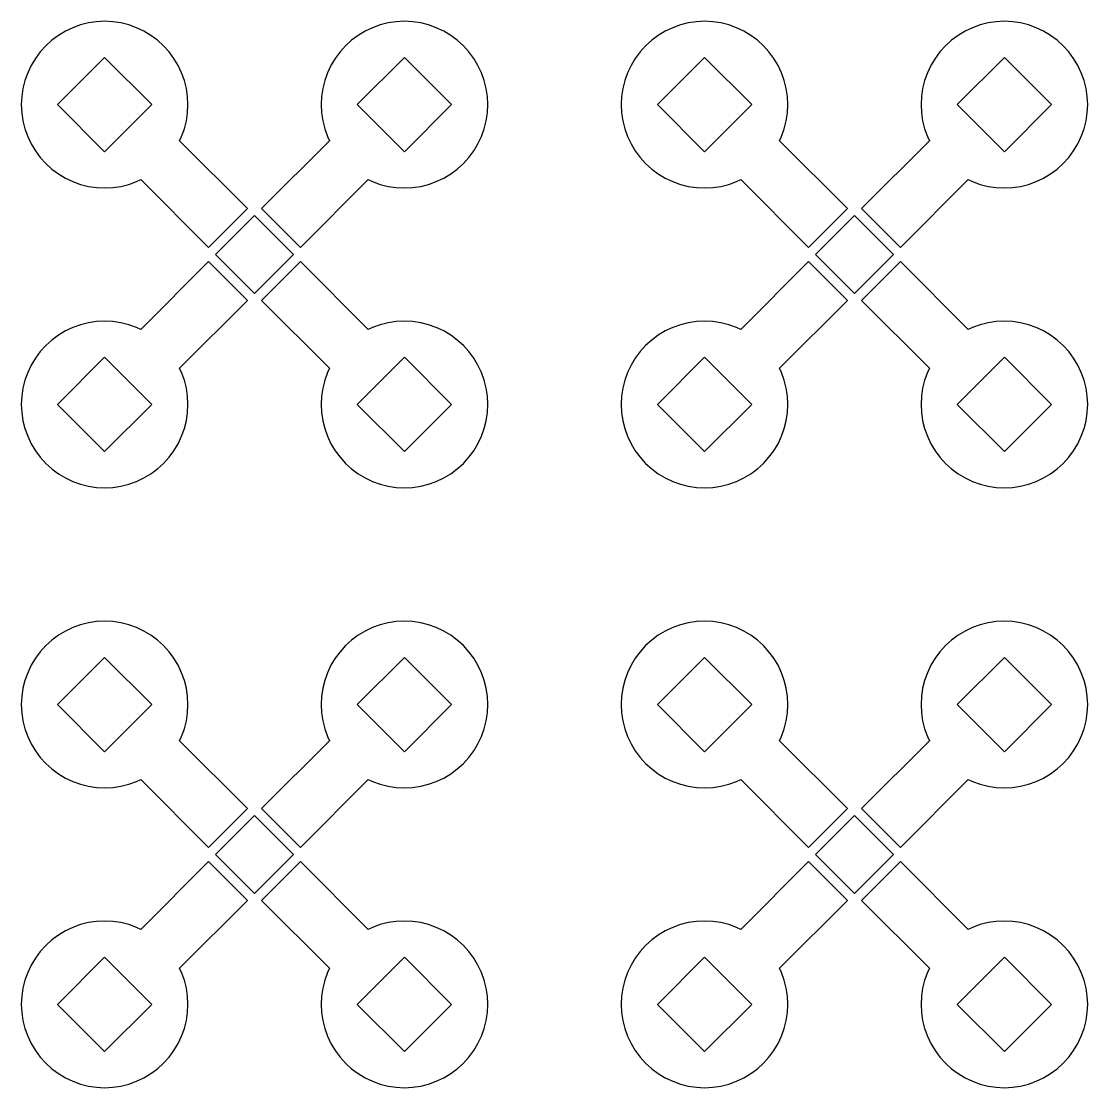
# Model space of a CAD drawing. Extents: x -73 to 181, y -8 to 80.
# Drawn here: x 2 to 34, y 38 to 70 of the extents above; entities that cross this region are included whole.
import ezdxf

# ---------------------------------------------------------------- set-up
doc = ezdxf.new("R2010")
doc.units = 0

msp = doc.modelspace()

# ---------------------------------------------------------------- linework, layer by layer
for p, q in [((3.5461, 69.8069), (3.32431, 69.702)), ((3.7771, 69.8895), (3.5461, 69.8069)), ((4.01509, 69.9491), (3.7771, 69.8895)), ((4.25777, 69.9851), (4.01509, 69.9491)), ((4.50281, 69.9972), (4.25777, 69.9851)), ((4.74786, 69.9851), (4.50281, 69.9972)), ((4.99052, 69.9491), (4.74786, 69.9851)), ((5.22852, 69.8895), (4.99052, 69.9491)), ((5.45952, 69.8069), (5.22852, 69.8895)), ((5.6813, 69.702), (5.45952, 69.8069)), ((12.5405, 69.8069), (12.3187, 69.702)), ((12.7715, 69.8895), (12.5405, 69.8069)), ((13.0095, 69.9491), (12.7715, 69.8895)), ((13.2521, 69.9851), (13.0095, 69.9491)), ((13.4972, 69.9972), (13.2521, 69.9851)), ((13.7422, 69.9851), (13.4972, 69.9972)), ((13.9849, 69.9491), (13.7422, 69.9851)), ((14.2229, 69.8895), (13.9849, 69.9491)), ((14.4539, 69.8069), (14.2229, 69.8895)), ((14.6757, 69.702), (14.4539, 69.8069)), ((21.5461, 69.8069), (21.3243, 69.702)), ((21.7771, 69.8895), (21.5461, 69.8069)), ((22.0151, 69.9491), (21.7771, 69.8895)), ((22.2578, 69.9851), (22.0151, 69.9491)), ((22.5028, 69.9972), (22.2578, 69.9851)), ((22.7479, 69.9851), (22.5028, 69.9972)), ((22.9905, 69.9491), (22.7479, 69.9851)), ((23.2285, 69.8895), (22.9905, 69.9491)), ((23.4595, 69.8069), (23.2285, 69.8895)), ((23.6813, 69.702), (23.4595, 69.8069)), ((30.5405, 69.8069), (30.3187, 69.702)), ((30.7715, 69.8895), (30.5405, 69.8069)), ((31.0095, 69.9491), (30.7715, 69.8895)), ((31.2521, 69.9851), (31.0095, 69.9491)), ((31.4972, 69.9972), (31.2521, 69.9851)), ((31.7422, 69.9851), (31.4972, 69.9972)), ((31.9849, 69.9491), (31.7422, 69.9851)), ((32.2229, 69.8895), (31.9849, 69.9491)), ((32.4539, 69.8069), (32.2229, 69.8895)), ((32.6757, 69.702), (32.4539, 69.8069)), ((2.91682, 69.4297), (2.73505, 69.265)), ((3.11389, 69.5759), (2.91682, 69.4297)), ((3.32431, 69.702), (3.11389, 69.5759)), ((5.89172, 69.5759), (5.6813, 69.702)), ((6.08879, 69.4297), (5.89172, 69.5759)), ((6.27058, 69.265), (6.08879, 69.4297)), ((11.9112, 69.4297), (11.7294, 69.265)), ((12.1083, 69.5759), (11.9112, 69.4297)), ((12.3187, 69.702), (12.1083, 69.5759)), ((14.8861, 69.5759), (14.6757, 69.702)), ((15.0832, 69.4297), (14.8861, 69.5759)), ((15.265, 69.265), (15.0832, 69.4297)), ((20.9168, 69.4297), (20.735, 69.265)), ((21.1139, 69.5759), (20.9168, 69.4297)), ((21.3243, 69.702), (21.1139, 69.5759)), ((23.8917, 69.5759), (23.6813, 69.702)), ((24.0888, 69.4297), (23.8917, 69.5759)), ((24.2706, 69.265), (24.0888, 69.4297)), ((29.9112, 69.4297), (29.7294, 69.265)), ((30.1083, 69.5759), (29.9112, 69.4297)), ((30.3187, 69.702), (30.1083, 69.5759)), ((32.8861, 69.5759), (32.6757, 69.702)), ((33.0832, 69.4297), (32.8861, 69.5759)), ((33.265, 69.265), (33.0832, 69.4297)), ((2.73505, 69.265), (2.57028, 69.0832)), ((6.43535, 69.0832), (6.27058, 69.265)), ((11.7294, 69.265), (11.5647, 69.0832)), ((15.4297, 69.0832), (15.265, 69.265)), ((20.735, 69.265), (20.5703, 69.0832)), ((24.4353, 69.0832), (24.2706, 69.265)), ((29.7294, 69.265), (29.5647, 69.0832)), ((33.4297, 69.0832), (33.265, 69.265)), ((2.42415, 68.8861), (2.298, 68.6757)), ((2.57028, 69.0832), (2.42415, 68.8861)), ((3.08859, 67.4972), (4.50281, 68.9114)), ((4.50281, 68.9114), (5.91702, 67.4972)), ((6.58148, 68.8861), (6.43535, 69.0832)), ((6.70761, 68.6757), (6.58148, 68.8861)), ((11.4185, 68.8861), (11.2924, 68.6757)), ((11.5647, 69.0832), (11.4185, 68.8861)), ((12.083, 67.4972), (13.4972, 68.9114)), ((13.4972, 68.9114), (14.9114, 67.4972)), ((15.5759, 68.8861), (15.4297, 69.0832)), ((15.702, 68.6757), (15.5759, 68.8861)), ((20.4241, 68.8861), (20.298, 68.6757)), ((20.5703, 69.0832), (20.4241, 68.8861)), ((21.0886, 67.4972), (22.5028, 68.9114)), ((22.5028, 68.9114), (23.917, 67.4972)), ((24.5815, 68.8861), (24.4353, 69.0832)), ((24.7076, 68.6757), (24.5815, 68.8861)), ((29.4185, 68.8861), (29.2924, 68.6757)), ((29.5647, 69.0832), (29.4185, 68.8861)), ((30.083, 67.4972), (31.4972, 68.9114)), ((31.4972, 68.9114), (32.9114, 67.4972)), ((33.5759, 68.8861), (33.4297, 69.0832)), ((33.702, 68.6757), (33.5759, 68.8861)), ((2.298, 68.6757), (2.19313, 68.4539)), ((6.8125, 68.4539), (6.70761, 68.6757)), ((11.2924, 68.6757), (11.1875, 68.4539)), ((15.8069, 68.4539), (15.702, 68.6757)), ((20.298, 68.6757), (20.1931, 68.4539)), ((24.8125, 68.4539), (24.7076, 68.6757)), ((29.2924, 68.6757), (29.1875, 68.4539)), ((33.8069, 68.4539), (33.702, 68.6757)), ((2.11047, 68.2229), (2.05086, 67.9849)), ((2.19313, 68.4539), (2.11047, 68.2229)), ((6.89516, 68.2229), (6.8125, 68.4539)), ((6.95476, 67.9849), (6.89516, 68.2229)), ((11.1048, 68.2229), (11.0452, 67.9849)), ((11.1875, 68.4539), (11.1048, 68.2229)), ((15.8895, 68.2229), (15.8069, 68.4539)), ((15.9491, 67.9849), (15.8895, 68.2229)), ((20.1105, 68.2229), (20.0509, 67.9849)), ((20.1931, 68.4539), (20.1105, 68.2229)), ((24.8952, 68.2229), (24.8125, 68.4539)), ((24.9548, 67.9849), (24.8952, 68.2229)), ((29.1048, 68.2229), (29.0452, 67.9849)), ((29.1875, 68.4539), (29.1048, 68.2229)), ((33.8895, 68.2229), (33.8069, 68.4539)), ((33.9491, 67.9849), (33.8895, 68.2229)), ((2.05086, 67.9849), (2.01486, 67.7422)), ((6.99078, 67.7422), (6.95476, 67.9849)), ((11.0452, 67.9849), (11.0092, 67.7422)), ((15.9851, 67.7422), (15.9491, 67.9849)), ((20.0509, 67.9849), (20.0149, 67.7422)), ((24.9908, 67.7422), (24.9548, 67.9849)), ((29.0452, 67.9849), (29.0092, 67.7422)), ((33.9851, 67.7422), (33.9491, 67.9849)), ((2.01486, 67.7422), (2.00282, 67.4972)), ((7.00281, 67.4972), (6.99078, 67.7422)), ((11.0092, 67.7422), (10.9972, 67.4972)), ((15.9972, 67.4972), (15.9851, 67.7422)), ((20.0149, 67.7422), (20.0028, 67.4972)), ((25.0028, 67.4972), (24.9908, 67.7422)), ((29.0092, 67.7422), (28.9972, 67.4972)), ((33.9972, 67.4972), (33.9851, 67.7422)), ((2.00282, 67.4972), (2.01486, 67.2521)), ((2.01486, 67.2521), (2.05086, 67.0095)), ((4.50281, 66.083), (3.08859, 67.4972)), ((5.91702, 67.4972), (4.50281, 66.083)), ((6.95477, 67.0094), (6.99077, 67.2521)), ((6.99077, 67.2521), (7.00281, 67.4972)), ((10.9972, 67.4972), (11.0092, 67.2521)), ((11.0092, 67.2521), (11.0452, 67.0094)), ((13.4972, 66.083), (12.083, 67.4972)), ((14.9114, 67.4972), (13.4972, 66.083)), ((15.9491, 67.0095), (15.9851, 67.2521)), ((15.9851, 67.2521), (15.9972, 67.4972)), ((20.0028, 67.4972), (20.0149, 67.2521)), ((20.0149, 67.2521), (20.0509, 67.0095)), ((22.5028, 66.083), (21.0886, 67.4972)), ((23.917, 67.4972), (22.5028, 66.083)), ((24.9548, 67.0094), (24.9908, 67.2521)), ((24.9908, 67.2521), (25.0028, 67.4972)), ((28.9972, 67.4972), (29.0092, 67.2521)), ((29.0092, 67.2521), (29.0452, 67.0094)), ((31.4972, 66.083), (30.083, 67.4972)), ((32.9114, 67.4972), (31.4972, 66.083)), ((33.9491, 67.0095), (33.9851, 67.2521)), ((33.9851, 67.2521), (33.9972, 67.4972)), ((2.05086, 67.0095), (2.11047, 66.7715)), ((6.89516, 66.7715), (6.95477, 67.0094)), ((11.0452, 67.0094), (11.1048, 66.7715)), ((15.8895, 66.7715), (15.9491, 67.0095)), ((20.0509, 67.0095), (20.1105, 66.7715)), ((24.8952, 66.7715), (24.9548, 67.0094)), ((29.0452, 67.0094), (29.1048, 66.7715)), ((33.8895, 66.7715), (33.9491, 67.0095)), ((2.11047, 66.7715), (2.19313, 66.5405)), ((6.8125, 66.5405), (6.89516, 66.7715)), ((11.1048, 66.7715), (11.1875, 66.5405)), ((15.8069, 66.5405), (15.8895, 66.7715)), ((20.1105, 66.7715), (20.1931, 66.5405)), ((24.8125, 66.5405), (24.8952, 66.7715)), ((29.1048, 66.7715), (29.1875, 66.5405)), ((33.8069, 66.5405), (33.8895, 66.7715)), ((2.19313, 66.5405), (2.298, 66.3187)), ((2.298, 66.3187), (2.42415, 66.1083)), ((6.7527, 66.414), (6.8125, 66.5405)), ((8.78787, 64.3788), (6.7527, 66.414)), ((11.2473, 66.414), (9.21213, 64.3788)), ((11.1875, 66.5405), (11.2473, 66.414)), ((15.5759, 66.1083), (15.702, 66.3187)), ((15.702, 66.3187), (15.8069, 66.5405)), ((20.1931, 66.5405), (20.298, 66.3187)), ((20.298, 66.3187), (20.4241, 66.1083)), ((24.7527, 66.414), (24.8125, 66.5405)), ((26.7879, 64.3788), (24.7527, 66.414)), ((29.2473, 66.414), (27.2121, 64.3788)), ((29.1875, 66.5405), (29.2473, 66.414)), ((33.5759, 66.1083), (33.702, 66.3187)), ((33.702, 66.3187), (33.8069, 66.5405)), ((2.42415, 66.1083), (2.57028, 65.9112)), ((2.57028, 65.9112), (2.73505, 65.7294)), ((15.265, 65.7294), (15.4297, 65.9112)), ((15.4297, 65.9112), (15.5759, 66.1083)), ((20.4241, 66.1083), (20.5703, 65.9112)), ((20.5703, 65.9112), (20.735, 65.7294)), ((33.265, 65.7294), (33.4297, 65.9112)), ((33.4297, 65.9112), (33.5759, 66.1083)), ((2.73505, 65.7294), (2.91684, 65.5647)), ((15.0832, 65.5647), (15.265, 65.7294)), ((20.735, 65.7294), (20.9168, 65.5647)), ((33.0832, 65.5647), (33.265, 65.7294)), ((2.91684, 65.5647), (3.11389, 65.4185)), ((3.11389, 65.4185), (3.32433, 65.2924)), ((3.32433, 65.2924), (3.54611, 65.1875)), ((14.4539, 65.1875), (14.6757, 65.2924)), ((14.6757, 65.2924), (14.8861, 65.4185)), ((14.8861, 65.4185), (15.0832, 65.5647)), ((20.9168, 65.5647), (21.1139, 65.4185)), ((21.1139, 65.4185), (21.3243, 65.2924)), ((21.3243, 65.2924), (21.5461, 65.1875)), ((32.4539, 65.1875), (32.6757, 65.2924)), ((32.6757, 65.2924), (32.8861, 65.4185)), ((32.8861, 65.4185), (33.0832, 65.5647)), ((3.54611, 65.1875), (3.77711, 65.1048)), ((3.77711, 65.1048), (4.01509, 65.0452)), ((4.01509, 65.0452), (4.25778, 65.0092)), ((4.25778, 65.0092), (4.50282, 64.9972)), ((4.50282, 64.9972), (4.74788, 65.0092)), ((4.74788, 65.0092), (4.99055, 65.0452)), ((4.99055, 65.0452), (5.22853, 65.1048)), ((5.22853, 65.1048), (5.45953, 65.1875)), ((5.45953, 65.1875), (5.58598, 65.2473)), ((5.58598, 65.2473), (7.62115, 63.2121)), ((10.3788, 63.2121), (12.414, 65.2473)), ((12.414, 65.2473), (12.5405, 65.1875)), ((12.5405, 65.1875), (12.7715, 65.1048)), ((12.7715, 65.1048), (13.0094, 65.0452)), ((13.0094, 65.0452), (13.2521, 65.0092)), ((13.2521, 65.0092), (13.4972, 64.9972)), ((13.4972, 64.9972), (13.7422, 65.0092)), ((13.7422, 65.0092), (13.9849, 65.0452)), ((13.9849, 65.0452), (14.2229, 65.1048)), ((14.2229, 65.1048), (14.4539, 65.1875)), ((21.5461, 65.1875), (21.7771, 65.1048)), ((21.7771, 65.1048), (22.0151, 65.0452)), ((22.0151, 65.0452), (22.2578, 65.0092)), ((22.2578, 65.0092), (22.5028, 64.9972)), ((22.5028, 64.9972), (22.7479, 65.0092)), ((22.7479, 65.0092), (22.9906, 65.0452)), ((22.9906, 65.0452), (23.2285, 65.1048)), ((23.2285, 65.1048), (23.4595, 65.1875)), ((23.4595, 65.1875), (23.586, 65.2473)), ((23.586, 65.2473), (25.6212, 63.2121)), ((28.3788, 63.2121), (30.414, 65.2473)), ((30.414, 65.2473), (30.5405, 65.1875)), ((30.5405, 65.1875), (30.7715, 65.1048)), ((30.7715, 65.1048), (31.0094, 65.0452)), ((31.0094, 65.0452), (31.2521, 65.0092)), ((31.2521, 65.0092), (31.4972, 64.9972)), ((31.4972, 64.9972), (31.7422, 65.0092)), ((31.7422, 65.0092), (31.9849, 65.0452)), ((31.9849, 65.0452), (32.2229, 65.1048)), ((32.2229, 65.1048), (32.4539, 65.1875)), ((7.62115, 63.2121), (8.78787, 64.3788)), ((9.21213, 64.3788), (10.3788, 63.2121)), ((25.6212, 63.2121), (26.7879, 64.3788)), ((27.2121, 64.3788), (28.3788, 63.2121)), ((9, 64.1667), (7.83328, 63)), ((10.1667, 63), (9, 64.1667)), ((27, 64.1667), (25.8333, 63)), ((28.1667, 63), (27, 64.1667)), ((7.62115, 62.7879), (5.58598, 60.7527)), ((8.78787, 61.6212), (7.62115, 62.7879)), ((7.83328, 63), (9, 61.8333)), ((9, 61.8333), (10.1667, 63)), ((10.3788, 62.7879), (9.21213, 61.6212)), ((12.414, 60.7527), (10.3788, 62.7879)), ((25.6212, 62.7879), (23.586, 60.7527)), ((26.7879, 61.6212), (25.6212, 62.7879)), ((25.8333, 63), (27, 61.8333)), ((27, 61.8333), (28.1667, 63)), ((28.3788, 62.7879), (27.2121, 61.6212)), ((30.414, 60.7527), (28.3788, 62.7879)), ((6.7527, 59.586), (8.78787, 61.6212)), ((9.21213, 61.6212), (11.2473, 59.586)), ((24.7527, 59.586), (26.7879, 61.6212)), ((27.2121, 61.6212), (29.2473, 59.586)), ((3.54611, 60.8125), (3.32433, 60.7076)), ((3.77711, 60.8952), (3.54611, 60.8125)), ((4.01509, 60.9548), (3.77711, 60.8952)), ((4.25778, 60.9908), (4.01509, 60.9548)), ((4.50282, 61.0028), (4.25778, 60.9908)), ((4.74788, 60.9908), (4.50282, 61.0028)), ((4.99055, 60.9548), (4.74788, 60.9908)), ((5.22853, 60.8952), (4.99055, 60.9548)), ((5.45953, 60.8125), (5.22853, 60.8952)), ((5.58598, 60.7527), (5.45953, 60.8125)), ((12.5405, 60.8125), (12.414, 60.7527)), ((12.7715, 60.8952), (12.5405, 60.8125)), ((13.0094, 60.9548), (12.7715, 60.8952)), ((13.2521, 60.9908), (13.0094, 60.9548)), ((13.4972, 61.0028), (13.2521, 60.9908)), ((13.7422, 60.9908), (13.4972, 61.0028)), ((13.9849, 60.9548), (13.7422, 60.9908)), ((14.2229, 60.8952), (13.9849, 60.9548)), ((14.4539, 60.8125), (14.2229, 60.8952)), ((14.6757, 60.7076), (14.4539, 60.8125)), ((21.5461, 60.8125), (21.3243, 60.7076)), ((21.7771, 60.8952), (21.5461, 60.8125)), ((22.0151, 60.9548), (21.7771, 60.8952)), ((22.2578, 60.9908), (22.0151, 60.9548)), ((22.5028, 61.0028), (22.2578, 60.9908)), ((22.7479, 60.9908), (22.5028, 61.0028)), ((22.9906, 60.9548), (22.7479, 60.9908)), ((23.2285, 60.8952), (22.9906, 60.9548)), ((23.4595, 60.8125), (23.2285, 60.8952)), ((23.586, 60.7527), (23.4595, 60.8125)), ((30.5405, 60.8125), (30.414, 60.7527)), ((30.7715, 60.8952), (30.5405, 60.8125)), ((31.0094, 60.9548), (30.7715, 60.8952)), ((31.2521, 60.9908), (31.0094, 60.9548)), ((31.4972, 61.0028), (31.2521, 60.9908)), ((31.7422, 60.9908), (31.4972, 61.0028)), ((31.9849, 60.9548), (31.7422, 60.9908)), ((32.2229, 60.8952), (31.9849, 60.9548)), ((32.4539, 60.8125), (32.2229, 60.8952)), ((32.6757, 60.7076), (32.4539, 60.8125)), ((3.11389, 60.5815), (2.91684, 60.4353)), ((3.32433, 60.7076), (3.11389, 60.5815)), ((14.8861, 60.5815), (14.6757, 60.7076)), ((15.0832, 60.4353), (14.8861, 60.5815)), ((21.1139, 60.5815), (20.9168, 60.4353)), ((21.3243, 60.7076), (21.1139, 60.5815)), ((32.8861, 60.5815), (32.6757, 60.7076)), ((33.0832, 60.4353), (32.8861, 60.5815)), ((2.73505, 60.2706), (2.57028, 60.0888)), ((2.91684, 60.4353), (2.73505, 60.2706)), ((15.265, 60.2706), (15.0832, 60.4353)), ((15.4297, 60.0888), (15.265, 60.2706)), ((20.735, 60.2706), (20.5703, 60.0888)), ((20.9168, 60.4353), (20.735, 60.2706)), ((33.265, 60.2706), (33.0832, 60.4353)), ((33.4297, 60.0888), (33.265, 60.2706)), ((2.42415, 59.8917), (2.298, 59.6813)), ((2.57028, 60.0888), (2.42415, 59.8917)), ((3.08859, 58.5028), (4.50281, 59.917)), ((4.50281, 59.917), (5.91702, 58.5028)), ((12.083, 58.5028), (13.4972, 59.917)), ((13.4972, 59.917), (14.9114, 58.5028)), ((15.5759, 59.8917), (15.4297, 60.0888)), ((15.702, 59.6813), (15.5759, 59.8917)), ((20.4241, 59.8917), (20.298, 59.6813)), ((20.5703, 60.0888), (20.4241, 59.8917)), ((21.0886, 58.5028), (22.5028, 59.917)), ((22.5028, 59.917), (23.917, 58.5028)), ((30.083, 58.5028), (31.4972, 59.917)), ((31.4972, 59.917), (32.9114, 58.5028)), ((33.5759, 59.8917), (33.4297, 60.0888)), ((33.702, 59.6813), (33.5759, 59.8917)), ((2.298, 59.6813), (2.19313, 59.4595)), ((6.8125, 59.4595), (6.7527, 59.586)), ((11.2473, 59.586), (11.1875, 59.4595)), ((15.8069, 59.4595), (15.702, 59.6813)), ((20.298, 59.6813), (20.1931, 59.4595)), ((24.8125, 59.4595), (24.7527, 59.586)), ((29.2473, 59.586), (29.1875, 59.4595)), ((33.8069, 59.4595), (33.702, 59.6813)), ((2.11047, 59.2285), (2.05086, 58.9905)), ((2.19313, 59.4595), (2.11047, 59.2285)), ((6.89516, 59.2285), (6.8125, 59.4595)), ((6.95477, 58.9906), (6.89516, 59.2285)), ((11.1048, 59.2285), (11.0452, 58.9906)), ((11.1875, 59.4595), (11.1048, 59.2285)), ((15.8895, 59.2285), (15.8069, 59.4595)), ((15.9491, 58.9905), (15.8895, 59.2285)), ((20.1105, 59.2285), (20.0509, 58.9905)), ((20.1931, 59.4595), (20.1105, 59.2285)), ((24.8952, 59.2285), (24.8125, 59.4595)), ((24.9548, 58.9906), (24.8952, 59.2285)), ((29.1048, 59.2285), (29.0452, 58.9906)), ((29.1875, 59.4595), (29.1048, 59.2285)), ((33.8895, 59.2285), (33.8069, 59.4595)), ((33.9491, 58.9905), (33.8895, 59.2285)), ((2.05086, 58.9905), (2.01486, 58.7479)), ((6.99077, 58.7479), (6.95477, 58.9906)), ((11.0452, 58.9906), (11.0092, 58.7479)), ((15.9851, 58.7479), (15.9491, 58.9905)), ((20.0509, 58.9905), (20.0149, 58.7479)), ((24.9908, 58.7479), (24.9548, 58.9906)), ((29.0452, 58.9906), (29.0092, 58.7479)), ((33.9851, 58.7479), (33.9491, 58.9905)), ((2.01486, 58.7479), (2.00282, 58.5028)), ((7.00281, 58.5028), (6.99077, 58.7479)), ((11.0092, 58.7479), (10.9972, 58.5028)), ((15.9972, 58.5028), (15.9851, 58.7479)), ((20.0149, 58.7479), (20.0028, 58.5028)), ((25.0028, 58.5028), (24.9908, 58.7479)), ((29.0092, 58.7479), (28.9972, 58.5028)), ((33.9972, 58.5028), (33.9851, 58.7479)), ((2.00282, 58.5028), (2.01486, 58.2578)), ((2.01486, 58.2578), (2.05086, 58.0151)), ((4.50281, 57.0886), (3.08859, 58.5028)), ((5.91702, 58.5028), (4.50281, 57.0886)), ((6.95476, 58.0151), (6.99078, 58.2578)), ((6.99078, 58.2578), (7.00281, 58.5028)), ((10.9972, 58.5028), (11.0092, 58.2578)), ((11.0092, 58.2578), (11.0452, 58.0151)), ((13.4972, 57.0886), (12.083, 58.5028)), ((14.9114, 58.5028), (13.4972, 57.0886)), ((15.9491, 58.0151), (15.9851, 58.2578)), ((15.9851, 58.2578), (15.9972, 58.5028)), ((20.0028, 58.5028), (20.0149, 58.2578)), ((20.0149, 58.2578), (20.0509, 58.0151)), ((22.5028, 57.0886), (21.0886, 58.5028)), ((23.917, 58.5028), (22.5028, 57.0886)), ((24.9548, 58.0151), (24.9908, 58.2578)), ((24.9908, 58.2578), (25.0028, 58.5028)), ((28.9972, 58.5028), (29.0092, 58.2578)), ((29.0092, 58.2578), (29.0452, 58.0151)), ((31.4972, 57.0886), (30.083, 58.5028)), ((32.9114, 58.5028), (31.4972, 57.0886)), ((33.9491, 58.0151), (33.9851, 58.2578)), ((33.9851, 58.2578), (33.9972, 58.5028)), ((2.05086, 58.0151), (2.11047, 57.7771)), ((6.89516, 57.7771), (6.95476, 58.0151)), ((11.0452, 58.0151), (11.1048, 57.7771)), ((15.8895, 57.7771), (15.9491, 58.0151)), ((20.0509, 58.0151), (20.1105, 57.7771)), ((24.8952, 57.7771), (24.9548, 58.0151)), ((29.0452, 58.0151), (29.1048, 57.7771)), ((33.8895, 57.7771), (33.9491, 58.0151)), ((2.11047, 57.7771), (2.19313, 57.5461)), ((6.8125, 57.5461), (6.89516, 57.7771)), ((11.1048, 57.7771), (11.1875, 57.5461)), ((15.8069, 57.5461), (15.8895, 57.7771)), ((20.1105, 57.7771), (20.1931, 57.5461)), ((24.8125, 57.5461), (24.8952, 57.7771)), ((29.1048, 57.7771), (29.1875, 57.5461)), ((33.8069, 57.5461), (33.8895, 57.7771)), ((2.19313, 57.5461), (2.298, 57.3243)), ((2.298, 57.3243), (2.42415, 57.1139)), ((6.58148, 57.1139), (6.70761, 57.3243)), ((6.70761, 57.3243), (6.8125, 57.5461)), ((11.1875, 57.5461), (11.2924, 57.3243)), ((11.2924, 57.3243), (11.4185, 57.1139)), ((15.5759, 57.1139), (15.702, 57.3243)), ((15.702, 57.3243), (15.8069, 57.5461)), ((20.1931, 57.5461), (20.298, 57.3243)), ((20.298, 57.3243), (20.4241, 57.1139)), ((24.5815, 57.1139), (24.7076, 57.3243)), ((24.7076, 57.3243), (24.8125, 57.5461)), ((29.1875, 57.5461), (29.2924, 57.3243)), ((29.2924, 57.3243), (29.4185, 57.1139)), ((33.5759, 57.1139), (33.702, 57.3243)), ((33.702, 57.3243), (33.8069, 57.5461)), ((2.42415, 57.1139), (2.57028, 56.9168)), ((6.43535, 56.9168), (6.58148, 57.1139)), ((11.4185, 57.1139), (11.5647, 56.9168)), ((15.4297, 56.9168), (15.5759, 57.1139)), ((20.4241, 57.1139), (20.5703, 56.9168)), ((24.4353, 56.9168), (24.5815, 57.1139)), ((29.4185, 57.1139), (29.5647, 56.9168)), ((33.4297, 56.9168), (33.5759, 57.1139)), ((2.57028, 56.9168), (2.73505, 56.735)), ((2.73505, 56.735), (2.91682, 56.5703)), ((6.08879, 56.5703), (6.27058, 56.735)), ((6.27058, 56.735), (6.43535, 56.9168)), ((11.5647, 56.9168), (11.7294, 56.735)), ((11.7294, 56.735), (11.9112, 56.5703)), ((15.0832, 56.5703), (15.265, 56.735)), ((15.265, 56.735), (15.4297, 56.9168)), ((20.5703, 56.9168), (20.735, 56.735)), ((20.735, 56.735), (20.9168, 56.5703)), ((24.0888, 56.5703), (24.2706, 56.735)), ((24.2706, 56.735), (24.4353, 56.9168)), ((29.5647, 56.9168), (29.7294, 56.735)), ((29.7294, 56.735), (29.9112, 56.5703)), ((33.0832, 56.5703), (33.265, 56.735)), ((33.265, 56.735), (33.4297, 56.9168)), ((2.91682, 56.5703), (3.11389, 56.4241)), ((3.11389, 56.4241), (3.32431, 56.298)), ((5.6813, 56.298), (5.89172, 56.4241)), ((5.89172, 56.4241), (6.08879, 56.5703)), ((11.9112, 56.5703), (12.1083, 56.4241)), ((12.1083, 56.4241), (12.3187, 56.298)), ((14.6757, 56.298), (14.8861, 56.4241)), ((14.8861, 56.4241), (15.0832, 56.5703)), ((20.9168, 56.5703), (21.1139, 56.4241)), ((21.1139, 56.4241), (21.3243, 56.298)), ((23.6813, 56.298), (23.8917, 56.4241)), ((23.8917, 56.4241), (24.0888, 56.5703)), ((29.9112, 56.5703), (30.1083, 56.4241)), ((30.1083, 56.4241), (30.3187, 56.298)), ((32.6757, 56.298), (32.8861, 56.4241)), ((32.8861, 56.4241), (33.0832, 56.5703)), ((3.32431, 56.298), (3.5461, 56.1931)), ((3.5461, 56.1931), (3.7771, 56.1105)), ((3.7771, 56.1105), (4.01509, 56.0509)), ((4.01509, 56.0509), (4.25777, 56.0149)), ((4.25777, 56.0149), (4.50281, 56.0028)), ((4.50281, 56.0028), (4.74786, 56.0149)), ((4.74786, 56.0149), (4.99052, 56.0509)), ((4.99052, 56.0509), (5.22852, 56.1105)), ((5.22852, 56.1105), (5.45952, 56.1931)), ((5.45952, 56.1931), (5.6813, 56.298)), ((12.3187, 56.298), (12.5405, 56.1931)), ((12.5405, 56.1931), (12.7715, 56.1105)), ((12.7715, 56.1105), (13.0095, 56.0509)), ((13.0095, 56.0509), (13.2521, 56.0149)), ((13.2521, 56.0149), (13.4972, 56.0028)), ((13.4972, 56.0028), (13.7422, 56.0149)), ((13.7422, 56.0149), (13.9849, 56.0509)), ((13.9849, 56.0509), (14.2229, 56.1105)), ((14.2229, 56.1105), (14.4539, 56.1931)), ((14.4539, 56.1931), (14.6757, 56.298)), ((21.3243, 56.298), (21.5461, 56.1931)), ((21.5461, 56.1931), (21.7771, 56.1105)), ((21.7771, 56.1105), (22.0151, 56.0509)), ((22.0151, 56.0509), (22.2578, 56.0149)), ((22.2578, 56.0149), (22.5028, 56.0028)), ((22.5028, 56.0028), (22.7479, 56.0149)), ((22.7479, 56.0149), (22.9905, 56.0509)), ((22.9905, 56.0509), (23.2285, 56.1105)), ((23.2285, 56.1105), (23.4595, 56.1931)), ((23.4595, 56.1931), (23.6813, 56.298)), ((30.3187, 56.298), (30.5405, 56.1931)), ((30.5405, 56.1931), (30.7715, 56.1105)), ((30.7715, 56.1105), (31.0095, 56.0509)), ((31.0095, 56.0509), (31.2521, 56.0149)), ((31.2521, 56.0149), (31.4972, 56.0028)), ((31.4972, 56.0028), (31.7422, 56.0149)), ((31.7422, 56.0149), (31.9849, 56.0509)), ((31.9849, 56.0509), (32.2229, 56.1105)), ((32.2229, 56.1105), (32.4539, 56.1931)), ((32.4539, 56.1931), (32.6757, 56.298)), ((3.7771, 51.8895), (3.5461, 51.8069)), ((4.01509, 51.9491), (3.7771, 51.8895)), ((4.25777, 51.9851), (4.01509, 51.9491)), ((4.50281, 51.9972), (4.25777, 51.9851)), ((4.74786, 51.9851), (4.50281, 51.9972)), ((4.99052, 51.9491), (4.74786, 51.9851)), ((5.22852, 51.8895), (4.99052, 51.9491)), ((5.45952, 51.8069), (5.22852, 51.8895)), ((12.7715, 51.8895), (12.5405, 51.8069)), ((13.0095, 51.9491), (12.7715, 51.8895)), ((13.2521, 51.9851), (13.0095, 51.9491)), ((13.4972, 51.9972), (13.2521, 51.9851)), ((13.7422, 51.9851), (13.4972, 51.9972)), ((13.9849, 51.9491), (13.7422, 51.9851)), ((14.2229, 51.8895), (13.9849, 51.9491)), ((14.4539, 51.8069), (14.2229, 51.8895)), ((21.7771, 51.8895), (21.5461, 51.8069)), ((22.0151, 51.9491), (21.7771, 51.8895)), ((22.2578, 51.9851), (22.0151, 51.9491)), ((22.5028, 51.9972), (22.2578, 51.9851)), ((22.7479, 51.9851), (22.5028, 51.9972)), ((22.9905, 51.9491), (22.7479, 51.9851)), ((23.2285, 51.8895), (22.9905, 51.9491)), ((23.4595, 51.8069), (23.2285, 51.8895)), ((30.7715, 51.8895), (30.5405, 51.8069)), ((31.0095, 51.9491), (30.7715, 51.8895)), ((31.2521, 51.9851), (31.0095, 51.9491)), ((31.4972, 51.9972), (31.2521, 51.9851)), ((31.7422, 51.9851), (31.4972, 51.9972)), ((31.9849, 51.9491), (31.7422, 51.9851)), ((32.2229, 51.8895), (31.9849, 51.9491)), ((32.4539, 51.8069), (32.2229, 51.8895)), ((3.11389, 51.5759), (2.91682, 51.4297)), ((3.32431, 51.702), (3.11389, 51.5759)), ((3.5461, 51.8069), (3.32431, 51.702)), ((5.6813, 51.702), (5.45952, 51.8069)), ((5.89172, 51.5759), (5.6813, 51.702)), ((6.08879, 51.4297), (5.89172, 51.5759)), ((12.1083, 51.5759), (11.9112, 51.4297)), ((12.3187, 51.702), (12.1083, 51.5759)), ((12.5405, 51.8069), (12.3187, 51.702)), ((14.6757, 51.702), (14.4539, 51.8069)), ((14.8861, 51.5759), (14.6757, 51.702)), ((15.0832, 51.4297), (14.8861, 51.5759)), ((21.1139, 51.5759), (20.9168, 51.4297)), ((21.3243, 51.702), (21.1139, 51.5759)), ((21.5461, 51.8069), (21.3243, 51.702)), ((23.6813, 51.702), (23.4595, 51.8069)), ((23.8917, 51.5759), (23.6813, 51.702)), ((24.0888, 51.4297), (23.8917, 51.5759)), ((30.1083, 51.5759), (29.9112, 51.4297)), ((30.3187, 51.702), (30.1083, 51.5759)), ((30.5405, 51.8069), (30.3187, 51.702)), ((32.6757, 51.702), (32.4539, 51.8069)), ((32.8861, 51.5759), (32.6757, 51.702)), ((33.0832, 51.4297), (32.8861, 51.5759)), ((2.73505, 51.265), (2.57028, 51.0832)), ((2.91682, 51.4297), (2.73505, 51.265)), ((6.27058, 51.265), (6.08879, 51.4297)), ((6.43535, 51.0832), (6.27058, 51.265)), ((11.7294, 51.265), (11.5647, 51.0832)), ((11.9112, 51.4297), (11.7294, 51.265)), ((15.265, 51.265), (15.0832, 51.4297)), ((15.4297, 51.0832), (15.265, 51.265)), ((20.735, 51.265), (20.5703, 51.0832)), ((20.9168, 51.4297), (20.735, 51.265)), ((24.2706, 51.265), (24.0888, 51.4297)), ((24.4353, 51.0832), (24.2706, 51.265)), ((29.7294, 51.265), (29.5647, 51.0832)), ((29.9112, 51.4297), (29.7294, 51.265)), ((33.265, 51.265), (33.0832, 51.4297)), ((33.4297, 51.0832), (33.265, 51.265)), ((2.42415, 50.8861), (2.298, 50.6757)), ((2.57028, 51.0832), (2.42415, 50.8861)), ((3.08859, 49.4972), (4.50281, 50.9114)), ((4.50281, 50.9114), (5.91702, 49.4972)), ((6.58148, 50.8861), (6.43535, 51.0832)), ((6.70761, 50.6757), (6.58148, 50.8861)), ((11.4185, 50.8861), (11.2924, 50.6757)), ((11.5647, 51.0832), (11.4185, 50.8861)), ((12.083, 49.4972), (13.4972, 50.9114)), ((13.4972, 50.9114), (14.9114, 49.4972)), ((15.5759, 50.8861), (15.4297, 51.0832)), ((15.702, 50.6757), (15.5759, 50.8861)), ((20.4241, 50.8861), (20.298, 50.6757)), ((20.5703, 51.0832), (20.4241, 50.8861)), ((21.0886, 49.4972), (22.5028, 50.9114)), ((22.5028, 50.9114), (23.917, 49.4972)), ((24.5815, 50.8861), (24.4353, 51.0832)), ((24.7076, 50.6757), (24.5815, 50.8861)), ((29.4185, 50.8861), (29.2924, 50.6757)), ((29.5647, 51.0832), (29.4185, 50.8861)), ((30.083, 49.4972), (31.4972, 50.9114)), ((31.4972, 50.9114), (32.9114, 49.4972)), ((33.5759, 50.8861), (33.4297, 51.0832)), ((33.702, 50.6757), (33.5759, 50.8861)), ((2.298, 50.6757), (2.19313, 50.4539)), ((6.8125, 50.4539), (6.70761, 50.6757)), ((11.2924, 50.6757), (11.1875, 50.4539)), ((15.8069, 50.4539), (15.702, 50.6757)), ((20.298, 50.6757), (20.1931, 50.4539)), ((24.8125, 50.4539), (24.7076, 50.6757)), ((29.2924, 50.6757), (29.1875, 50.4539)), ((33.8069, 50.4539), (33.702, 50.6757)), ((2.19313, 50.4539), (2.11047, 50.2229)), ((6.89516, 50.2229), (6.8125, 50.4539)), ((11.1875, 50.4539), (11.1048, 50.2229)), ((15.8895, 50.2229), (15.8069, 50.4539)), ((20.1931, 50.4539), (20.1105, 50.2229)), ((24.8952, 50.2229), (24.8125, 50.4539)), ((29.1875, 50.4539), (29.1048, 50.2229)), ((33.8895, 50.2229), (33.8069, 50.4539)), ((2.05086, 49.9849), (2.01486, 49.7422)), ((2.11047, 50.2229), (2.05086, 49.9849)), ((6.95476, 49.9849), (6.89516, 50.2229)), ((6.99078, 49.7422), (6.95476, 49.9849)), ((11.0452, 49.9849), (11.0092, 49.7422)), ((11.1048, 50.2229), (11.0452, 49.9849)), ((15.9491, 49.9849), (15.8895, 50.2229)), ((15.9851, 49.7422), (15.9491, 49.9849)), ((20.0509, 49.9849), (20.0149, 49.7422)), ((20.1105, 50.2229), (20.0509, 49.9849)), ((24.9548, 49.9849), (24.8952, 50.2229)), ((24.9908, 49.7422), (24.9548, 49.9849)), ((29.0452, 49.9849), (29.0092, 49.7422)), ((29.1048, 50.2229), (29.0452, 49.9849)), ((33.9491, 49.9849), (33.8895, 50.2229)), ((33.9851, 49.7422), (33.9491, 49.9849)), ((2.01486, 49.7422), (2.00282, 49.4972)), ((7.00281, 49.4972), (6.99078, 49.7422)), ((11.0092, 49.7422), (10.9972, 49.4972)), ((15.9972, 49.4972), (15.9851, 49.7422)), ((20.0149, 49.7422), (20.0028, 49.4972)), ((25.0028, 49.4972), (24.9908, 49.7422)), ((29.0092, 49.7422), (28.9972, 49.4972)), ((33.9972, 49.4972), (33.9851, 49.7422)), ((2.00282, 49.4972), (2.01486, 49.2521)), ((4.50281, 48.083), (3.08859, 49.4972)), ((5.91702, 49.4972), (4.50281, 48.083)), ((6.99077, 49.2521), (7.00281, 49.4972)), ((10.9972, 49.4972), (11.0092, 49.2521)), ((13.4972, 48.083), (12.083, 49.4972)), ((14.9114, 49.4972), (13.4972, 48.083)), ((15.9851, 49.2521), (15.9972, 49.4972)), ((20.0028, 49.4972), (20.0149, 49.2521)), ((22.5028, 48.083), (21.0886, 49.4972)), ((23.917, 49.4972), (22.5028, 48.083)), ((24.9908, 49.2521), (25.0028, 49.4972)), ((28.9972, 49.4972), (29.0092, 49.2521)), ((31.4972, 48.083), (30.083, 49.4972)), ((32.9114, 49.4972), (31.4972, 48.083)), ((33.9851, 49.2521), (33.9972, 49.4972)), ((2.01486, 49.2521), (2.05086, 49.0095)), ((2.05086, 49.0095), (2.11047, 48.7715)), ((6.89516, 48.7715), (6.95477, 49.0094)), ((6.95477, 49.0094), (6.99077, 49.2521)), ((11.0092, 49.2521), (11.0452, 49.0094)), ((11.0452, 49.0094), (11.1048, 48.7715)), ((15.8895, 48.7715), (15.9491, 49.0095)), ((15.9491, 49.0095), (15.9851, 49.2521)), ((20.0149, 49.2521), (20.0509, 49.0095)), ((20.0509, 49.0095), (20.1105, 48.7715)), ((24.8952, 48.7715), (24.9548, 49.0094)), ((24.9548, 49.0094), (24.9908, 49.2521)), ((29.0092, 49.2521), (29.0452, 49.0094)), ((29.0452, 49.0094), (29.1048, 48.7715)), ((33.8895, 48.7715), (33.9491, 49.0095)), ((33.9491, 49.0095), (33.9851, 49.2521)), ((2.11047, 48.7715), (2.19313, 48.5405)), ((6.8125, 48.5405), (6.89516, 48.7715)), ((11.1048, 48.7715), (11.1875, 48.5405)), ((15.8069, 48.5405), (15.8895, 48.7715)), ((20.1105, 48.7715), (20.1931, 48.5405)), ((24.8125, 48.5405), (24.8952, 48.7715)), ((29.1048, 48.7715), (29.1875, 48.5405)), ((33.8069, 48.5405), (33.8895, 48.7715)), ((2.19313, 48.5405), (2.298, 48.3187)), ((2.298, 48.3187), (2.42415, 48.1083)), ((6.7527, 48.414), (6.8125, 48.5405)), ((8.78787, 46.3788), (6.7527, 48.414)), ((11.2473, 48.414), (9.21213, 46.3788)), ((11.1875, 48.5405), (11.2473, 48.414)), ((15.5759, 48.1083), (15.702, 48.3187)), ((15.702, 48.3187), (15.8069, 48.5405)), ((20.1931, 48.5405), (20.298, 48.3187)), ((20.298, 48.3187), (20.4241, 48.1083)), ((24.7527, 48.414), (24.8125, 48.5405)), ((26.7879, 46.3788), (24.7527, 48.414)), ((29.2473, 48.414), (27.2121, 46.3788)), ((29.1875, 48.5405), (29.2473, 48.414)), ((33.5759, 48.1083), (33.702, 48.3187)), ((33.702, 48.3187), (33.8069, 48.5405)), ((2.42415, 48.1083), (2.57028, 47.9112)), ((15.4297, 47.9112), (15.5759, 48.1083)), ((20.4241, 48.1083), (20.5703, 47.9112)), ((33.4297, 47.9112), (33.5759, 48.1083)), ((2.57028, 47.9112), (2.73505, 47.7294)), ((2.73505, 47.7294), (2.91684, 47.5647)), ((15.0832, 47.5647), (15.265, 47.7294)), ((15.265, 47.7294), (15.4297, 47.9112)), ((20.5703, 47.9112), (20.735, 47.7294)), ((20.735, 47.7294), (20.9168, 47.5647)), ((33.0832, 47.5647), (33.265, 47.7294)), ((33.265, 47.7294), (33.4297, 47.9112)), ((2.91684, 47.5647), (3.11389, 47.4185)), ((3.11389, 47.4185), (3.32433, 47.2924)), ((14.6757, 47.2924), (14.8861, 47.4185)), ((14.8861, 47.4185), (15.0832, 47.5647)), ((20.9168, 47.5647), (21.1139, 47.4185)), ((21.1139, 47.4185), (21.3243, 47.2924)), ((32.6757, 47.2924), (32.8861, 47.4185)), ((32.8861, 47.4185), (33.0832, 47.5647)), ((3.32433, 47.2924), (3.54611, 47.1875)), ((3.54611, 47.1875), (3.77711, 47.1048)), ((3.77711, 47.1048), (4.01509, 47.0452)), ((4.01509, 47.0452), (4.25778, 47.0092)), ((4.74788, 47.0092), (4.99055, 47.0452)), ((4.99055, 47.0452), (5.22853, 47.1048)), ((5.22853, 47.1048), (5.45953, 47.1875)), ((5.45953, 47.1875), (5.58598, 47.2473)), ((5.58598, 47.2473), (7.62115, 45.2121)), ((10.3788, 45.2121), (12.414, 47.2473)), ((12.414, 47.2473), (12.5405, 47.1875)), ((12.5405, 47.1875), (12.7715, 47.1048)), ((12.7715, 47.1048), (13.0094, 47.0452)), ((13.0094, 47.0452), (13.2521, 47.0092)), ((13.7422, 47.0092), (13.9849, 47.0452)), ((13.9849, 47.0452), (14.2229, 47.1048)), ((14.2229, 47.1048), (14.4539, 47.1875)), ((14.4539, 47.1875), (14.6757, 47.2924)), ((21.3243, 47.2924), (21.5461, 47.1875)), ((21.5461, 47.1875), (21.7771, 47.1048)), ((21.7771, 47.1048), (22.0151, 47.0452)), ((22.0151, 47.0452), (22.2578, 47.0092)), ((22.7479, 47.0092), (22.9906, 47.0452)), ((22.9906, 47.0452), (23.2285, 47.1048)), ((23.2285, 47.1048), (23.4595, 47.1875)), ((23.4595, 47.1875), (23.586, 47.2473)), ((23.586, 47.2473), (25.6212, 45.2121)), ((28.3788, 45.2121), (30.414, 47.2473)), ((30.414, 47.2473), (30.5405, 47.1875)), ((30.5405, 47.1875), (30.7715, 47.1048)), ((30.7715, 47.1048), (31.0094, 47.0452)), ((31.0094, 47.0452), (31.2521, 47.0092)), ((31.7422, 47.0092), (31.9849, 47.0452)), ((31.9849, 47.0452), (32.2229, 47.1048)), ((32.2229, 47.1048), (32.4539, 47.1875)), ((32.4539, 47.1875), (32.6757, 47.2924)), ((4.25778, 47.0092), (4.50282, 46.9972)), ((4.50282, 46.9972), (4.74788, 47.0092)), ((13.2521, 47.0092), (13.4972, 46.9972)), ((13.4972, 46.9972), (13.7422, 47.0092)), ((22.2578, 47.0092), (22.5028, 46.9972)), ((22.5028, 46.9972), (22.7479, 47.0092)), ((31.2521, 47.0092), (31.4972, 46.9972)), ((31.4972, 46.9972), (31.7422, 47.0092)), ((7.62115, 45.2121), (8.78787, 46.3788)), ((9, 46.1667), (7.83328, 45)), ((10.1667, 45), (9, 46.1667)), ((9.21213, 46.3788), (10.3788, 45.2121)), ((25.6212, 45.2121), (26.7879, 46.3788)), ((27, 46.1667), (25.8333, 45)), ((28.1667, 45), (27, 46.1667)), ((27.2121, 46.3788), (28.3788, 45.2121)), ((7.83328, 45), (9, 43.8333)), ((9, 43.8333), (10.1667, 45)), ((25.8333, 45), (27, 43.8333)), ((27, 43.8333), (28.1667, 45)), ((7.62115, 44.7879), (5.58598, 42.7527)), ((8.78787, 43.6212), (7.62115, 44.7879)), ((10.3788, 44.7879), (9.21213, 43.6212)), ((12.414, 42.7527), (10.3788, 44.7879)), ((25.6212, 44.7879), (23.586, 42.7527)), ((26.7879, 43.6212), (25.6212, 44.7879)), ((28.3788, 44.7879), (27.2121, 43.6212)), ((30.414, 42.7527), (28.3788, 44.7879)), ((6.7527, 41.586), (8.78787, 43.6212)), ((9.21213, 43.6212), (11.2473, 41.586)), ((24.7527, 41.586), (26.7879, 43.6212)), ((27.2121, 43.6212), (29.2473, 41.586)), ((3.77711, 42.8952), (3.54611, 42.8125)), ((4.01509, 42.9548), (3.77711, 42.8952)), ((4.25778, 42.9908), (4.01509, 42.9548)), ((4.50282, 43.0028), (4.25778, 42.9908)), ((4.74788, 42.9908), (4.50282, 43.0028)), ((4.99055, 42.9548), (4.74788, 42.9908)), ((5.22853, 42.8952), (4.99055, 42.9548)), ((5.45953, 42.8125), (5.22853, 42.8952)), ((12.7715, 42.8952), (12.5405, 42.8125)), ((13.0094, 42.9548), (12.7715, 42.8952)), ((13.2521, 42.9908), (13.0094, 42.9548)), ((13.4972, 43.0028), (13.2521, 42.9908)), ((13.7422, 42.9908), (13.4972, 43.0028)), ((13.9849, 42.9548), (13.7422, 42.9908)), ((14.2229, 42.8952), (13.9849, 42.9548)), ((14.4539, 42.8125), (14.2229, 42.8952)), ((21.7771, 42.8952), (21.5461, 42.8125)), ((22.0151, 42.9548), (21.7771, 42.8952)), ((22.2578, 42.9908), (22.0151, 42.9548)), ((22.5028, 43.0028), (22.2578, 42.9908)), ((22.7479, 42.9908), (22.5028, 43.0028)), ((22.9906, 42.9548), (22.7479, 42.9908)), ((23.2285, 42.8952), (22.9906, 42.9548)), ((23.4595, 42.8125), (23.2285, 42.8952)), ((30.7715, 42.8952), (30.5405, 42.8125)), ((31.0094, 42.9548), (30.7715, 42.8952)), ((31.2521, 42.9908), (31.0094, 42.9548)), ((31.4972, 43.0028), (31.2521, 42.9908)), ((31.7422, 42.9908), (31.4972, 43.0028)), ((31.9849, 42.9548), (31.7422, 42.9908)), ((32.2229, 42.8952), (31.9849, 42.9548)), ((32.4539, 42.8125), (32.2229, 42.8952)), ((3.11389, 42.5815), (2.91684, 42.4353)), ((3.32433, 42.7076), (3.11389, 42.5815)), ((3.54611, 42.8125), (3.32433, 42.7076)), ((5.58598, 42.7527), (5.45953, 42.8125)), ((12.5405, 42.8125), (12.414, 42.7527)), ((14.6757, 42.7076), (14.4539, 42.8125)), ((14.8861, 42.5815), (14.6757, 42.7076)), ((15.0832, 42.4353), (14.8861, 42.5815)), ((21.1139, 42.5815), (20.9168, 42.4353)), ((21.3243, 42.7076), (21.1139, 42.5815)), ((21.5461, 42.8125), (21.3243, 42.7076)), ((23.586, 42.7527), (23.4595, 42.8125)), ((30.5405, 42.8125), (30.414, 42.7527)), ((32.6757, 42.7076), (32.4539, 42.8125)), ((32.8861, 42.5815), (32.6757, 42.7076)), ((33.0832, 42.4353), (32.8861, 42.5815)), ((2.73505, 42.2706), (2.57028, 42.0888)), ((2.91684, 42.4353), (2.73505, 42.2706)), ((15.265, 42.2706), (15.0832, 42.4353)), ((15.4297, 42.0888), (15.265, 42.2706)), ((20.735, 42.2706), (20.5703, 42.0888)), ((20.9168, 42.4353), (20.735, 42.2706)), ((33.265, 42.2706), (33.0832, 42.4353)), ((33.4297, 42.0888), (33.265, 42.2706)), ((2.57028, 42.0888), (2.42415, 41.8917)), ((3.08859, 40.5028), (4.50281, 41.917)), ((4.50281, 41.917), (5.91702, 40.5028)), ((12.083, 40.5028), (13.4972, 41.917)), ((13.4972, 41.917), (14.9114, 40.5028)), ((15.5759, 41.8917), (15.4297, 42.0888)), ((20.5703, 42.0888), (20.4241, 41.8917)), ((21.0886, 40.5028), (22.5028, 41.917)), ((22.5028, 41.917), (23.917, 40.5028)), ((30.083, 40.5028), (31.4972, 41.917)), ((31.4972, 41.917), (32.9114, 40.5028)), ((33.5759, 41.8917), (33.4297, 42.0888)), ((2.298, 41.6813), (2.19313, 41.4595)), ((2.42415, 41.8917), (2.298, 41.6813)), ((15.702, 41.6813), (15.5759, 41.8917)), ((15.8069, 41.4595), (15.702, 41.6813)), ((20.298, 41.6813), (20.1931, 41.4595)), ((20.4241, 41.8917), (20.298, 41.6813)), ((33.702, 41.6813), (33.5759, 41.8917)), ((33.8069, 41.4595), (33.702, 41.6813)), ((2.19313, 41.4595), (2.11047, 41.2285)), ((6.8125, 41.4595), (6.7527, 41.586)), ((6.89516, 41.2285), (6.8125, 41.4595)), ((11.1875, 41.4595), (11.1048, 41.2285)), ((11.2473, 41.586), (11.1875, 41.4595)), ((15.8895, 41.2285), (15.8069, 41.4595)), ((20.1931, 41.4595), (20.1105, 41.2285)), ((24.8125, 41.4595), (24.7527, 41.586)), ((24.8952, 41.2285), (24.8125, 41.4595)), ((29.1875, 41.4595), (29.1048, 41.2285)), ((29.2473, 41.586), (29.1875, 41.4595)), ((33.8895, 41.2285), (33.8069, 41.4595)), ((2.05086, 40.9905), (2.01486, 40.7479)), ((2.11047, 41.2285), (2.05086, 40.9905)), ((6.95477, 40.9906), (6.89516, 41.2285)), ((6.99077, 40.7479), (6.95477, 40.9906)), ((11.0452, 40.9906), (11.0092, 40.7479)), ((11.1048, 41.2285), (11.0452, 40.9906)), ((15.9491, 40.9905), (15.8895, 41.2285)), ((15.9851, 40.7479), (15.9491, 40.9905)), ((20.0509, 40.9905), (20.0149, 40.7479)), ((20.1105, 41.2285), (20.0509, 40.9905)), ((24.9548, 40.9906), (24.8952, 41.2285)), ((24.9908, 40.7479), (24.9548, 40.9906)), ((29.0452, 40.9906), (29.0092, 40.7479)), ((29.1048, 41.2285), (29.0452, 40.9906)), ((33.9491, 40.9905), (33.8895, 41.2285)), ((33.9851, 40.7479), (33.9491, 40.9905)), ((2.01486, 40.7479), (2.00282, 40.5028)), ((7.00281, 40.5028), (6.99077, 40.7479)), ((11.0092, 40.7479), (10.9972, 40.5028)), ((15.9972, 40.5028), (15.9851, 40.7479)), ((20.0149, 40.7479), (20.0028, 40.5028)), ((25.0028, 40.5028), (24.9908, 40.7479)), ((29.0092, 40.7479), (28.9972, 40.5028)), ((33.9972, 40.5028), (33.9851, 40.7479)), ((2.00282, 40.5028), (2.01486, 40.2578)), ((4.50281, 39.0886), (3.08859, 40.5028)), ((5.91702, 40.5028), (4.50281, 39.0886)), ((6.99078, 40.2578), (7.00281, 40.5028)), ((10.9972, 40.5028), (11.0092, 40.2578)), ((13.4972, 39.0886), (12.083, 40.5028)), ((14.9114, 40.5028), (13.4972, 39.0886)), ((15.9851, 40.2578), (15.9972, 40.5028)), ((20.0028, 40.5028), (20.0149, 40.2578)), ((22.5028, 39.0886), (21.0886, 40.5028)), ((23.917, 40.5028), (22.5028, 39.0886)), ((24.9908, 40.2578), (25.0028, 40.5028)), ((28.9972, 40.5028), (29.0092, 40.2578)), ((31.4972, 39.0886), (30.083, 40.5028)), ((32.9114, 40.5028), (31.4972, 39.0886)), ((33.9851, 40.2578), (33.9972, 40.5028)), ((2.01486, 40.2578), (2.05086, 40.0151)), ((2.05086, 40.0151), (2.11047, 39.7771)), ((6.89516, 39.7771), (6.95476, 40.0151)), ((6.95476, 40.0151), (6.99078, 40.2578)), ((11.0092, 40.2578), (11.0452, 40.0151)), ((11.0452, 40.0151), (11.1048, 39.7771)), ((15.8895, 39.7771), (15.9491, 40.0151)), ((15.9491, 40.0151), (15.9851, 40.2578)), ((20.0149, 40.2578), (20.0509, 40.0151)), ((20.0509, 40.0151), (20.1105, 39.7771)), ((24.8952, 39.7771), (24.9548, 40.0151)), ((24.9548, 40.0151), (24.9908, 40.2578)), ((29.0092, 40.2578), (29.0452, 40.0151)), ((29.0452, 40.0151), (29.1048, 39.7771)), ((33.8895, 39.7771), (33.9491, 40.0151)), ((33.9491, 40.0151), (33.9851, 40.2578)), ((2.11047, 39.7771), (2.19313, 39.5461)), ((6.8125, 39.5461), (6.89516, 39.7771)), ((11.1048, 39.7771), (11.1875, 39.5461)), ((15.8069, 39.5461), (15.8895, 39.7771)), ((20.1105, 39.7771), (20.1931, 39.5461)), ((24.8125, 39.5461), (24.8952, 39.7771)), ((29.1048, 39.7771), (29.1875, 39.5461)), ((33.8069, 39.5461), (33.8895, 39.7771)), ((2.19313, 39.5461), (2.298, 39.3243)), ((6.70761, 39.3243), (6.8125, 39.5461)), ((11.1875, 39.5461), (11.2924, 39.3243)), ((15.702, 39.3243), (15.8069, 39.5461)), ((20.1931, 39.5461), (20.298, 39.3243)), ((24.7076, 39.3243), (24.8125, 39.5461)), ((29.1875, 39.5461), (29.2924, 39.3243)), ((33.702, 39.3243), (33.8069, 39.5461)), ((2.298, 39.3243), (2.42415, 39.1139)), ((2.42415, 39.1139), (2.57028, 38.9168)), ((6.43535, 38.9168), (6.58148, 39.1139)), ((6.58148, 39.1139), (6.70761, 39.3243)), ((11.2924, 39.3243), (11.4185, 39.1139)), ((11.4185, 39.1139), (11.5647, 38.9168)), ((15.4297, 38.9168), (15.5759, 39.1139)), ((15.5759, 39.1139), (15.702, 39.3243)), ((20.298, 39.3243), (20.4241, 39.1139)), ((20.4241, 39.1139), (20.5703, 38.9168)), ((24.4353, 38.9168), (24.5815, 39.1139)), ((24.5815, 39.1139), (24.7076, 39.3243)), ((29.2924, 39.3243), (29.4185, 39.1139)), ((29.4185, 39.1139), (29.5647, 38.9168)), ((33.4297, 38.9168), (33.5759, 39.1139)), ((33.5759, 39.1139), (33.702, 39.3243)), ((2.57028, 38.9168), (2.73505, 38.735)), ((2.73505, 38.735), (2.91682, 38.5703)), ((6.08879, 38.5703), (6.27058, 38.735)), ((6.27058, 38.735), (6.43535, 38.9168)), ((11.5647, 38.9168), (11.7294, 38.735)), ((11.7294, 38.735), (11.9112, 38.5703)), ((15.0832, 38.5703), (15.265, 38.735)), ((15.265, 38.735), (15.4297, 38.9168)), ((20.5703, 38.9168), (20.735, 38.735)), ((20.735, 38.735), (20.9168, 38.5703)), ((24.0888, 38.5703), (24.2706, 38.735)), ((24.2706, 38.735), (24.4353, 38.9168)), ((29.5647, 38.9168), (29.7294, 38.735)), ((29.7294, 38.735), (29.9112, 38.5703)), ((33.0832, 38.5703), (33.265, 38.735)), ((33.265, 38.735), (33.4297, 38.9168)), ((2.91682, 38.5703), (3.11389, 38.4241)), ((3.11389, 38.4241), (3.32431, 38.298)), ((5.6813, 38.298), (5.89172, 38.4241)), ((5.89172, 38.4241), (6.08879, 38.5703)), ((11.9112, 38.5703), (12.1083, 38.4241)), ((12.1083, 38.4241), (12.3187, 38.298)), ((14.6757, 38.298), (14.8861, 38.4241)), ((14.8861, 38.4241), (15.0832, 38.5703)), ((20.9168, 38.5703), (21.1139, 38.4241)), ((21.1139, 38.4241), (21.3243, 38.298)), ((23.6813, 38.298), (23.8917, 38.4241)), ((23.8917, 38.4241), (24.0888, 38.5703)), ((29.9112, 38.5703), (30.1083, 38.4241)), ((30.1083, 38.4241), (30.3187, 38.298)), ((32.6757, 38.298), (32.8861, 38.4241)), ((32.8861, 38.4241), (33.0832, 38.5703)), ((3.32431, 38.298), (3.5461, 38.1931)), ((3.5461, 38.1931), (3.7771, 38.1105)), ((3.7771, 38.1105), (4.01509, 38.0509)), ((4.99052, 38.0509), (5.22852, 38.1105)), ((5.22852, 38.1105), (5.45952, 38.1931)), ((5.45952, 38.1931), (5.6813, 38.298)), ((12.3187, 38.298), (12.5405, 38.1931)), ((12.5405, 38.1931), (12.7715, 38.1105)), ((12.7715, 38.1105), (13.0095, 38.0509)), ((13.9849, 38.0509), (14.2229, 38.1105)), ((14.2229, 38.1105), (14.4539, 38.1931)), ((14.4539, 38.1931), (14.6757, 38.298)), ((21.3243, 38.298), (21.5461, 38.1931)), ((21.5461, 38.1931), (21.7771, 38.1105)), ((21.7771, 38.1105), (22.0151, 38.0509)), ((22.9905, 38.0509), (23.2285, 38.1105)), ((23.2285, 38.1105), (23.4595, 38.1931)), ((23.4595, 38.1931), (23.6813, 38.298)), ((30.3187, 38.298), (30.5405, 38.1931)), ((30.5405, 38.1931), (30.7715, 38.1105)), ((30.7715, 38.1105), (31.0095, 38.0509)), ((31.9849, 38.0509), (32.2229, 38.1105)), ((32.2229, 38.1105), (32.4539, 38.1931)), ((32.4539, 38.1931), (32.6757, 38.298)), ((4.01509, 38.0509), (4.25777, 38.0149)), ((4.25777, 38.0149), (4.50281, 38.0028)), ((4.50281, 38.0028), (4.74786, 38.0149)), ((4.74786, 38.0149), (4.99052, 38.0509)), ((13.0095, 38.0509), (13.2521, 38.0149)), ((13.2521, 38.0149), (13.4972, 38.0028)), ((13.4972, 38.0028), (13.7422, 38.0149)), ((13.7422, 38.0149), (13.9849, 38.0509)), ((22.0151, 38.0509), (22.2578, 38.0149)), ((22.2578, 38.0149), (22.5028, 38.0028)), ((22.5028, 38.0028), (22.7479, 38.0149)), ((22.7479, 38.0149), (22.9905, 38.0509)), ((31.0095, 38.0509), (31.2521, 38.0149)), ((31.2521, 38.0149), (31.4972, 38.0028)), ((31.4972, 38.0028), (31.7422, 38.0149)), ((31.7422, 38.0149), (31.9849, 38.0509))]:
    msp.add_line(p, q)

doc.saveas('drawing.dxf')
